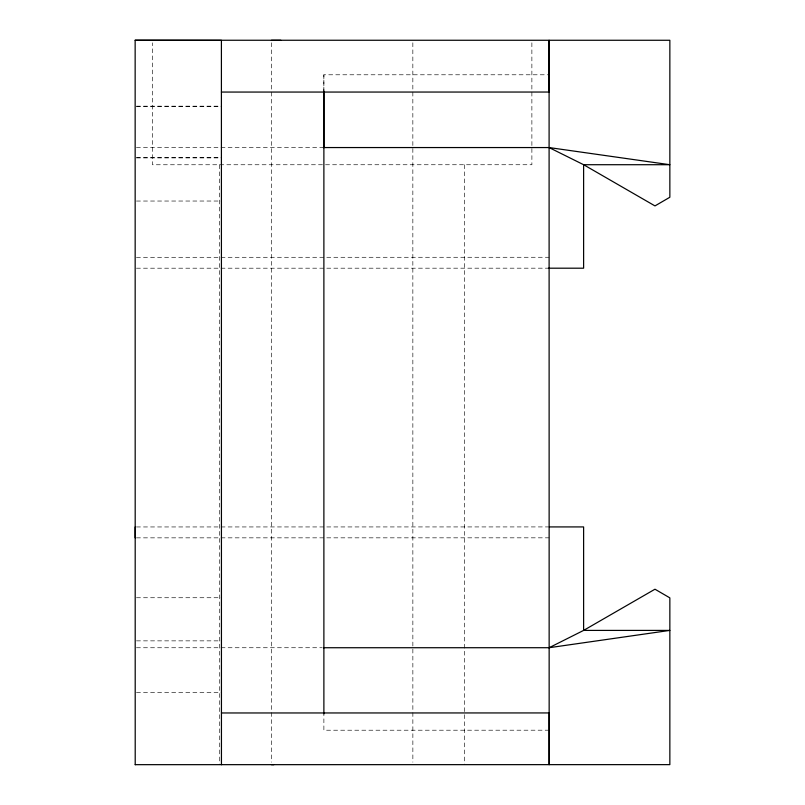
<?xml version="1.0" encoding="UTF-8"?>
<svg xmlns="http://www.w3.org/2000/svg" width="805" height="805" viewBox="0 0 805 805"><rect width="100%" height="100%" fill="white"/><g stroke="black" fill="none" stroke-linecap="round" stroke-linejoin="round"><path stroke-width="0.6" stroke-dasharray="4.03 3.02" d="M323.862 91.096L323.872 74.784L549.08 74.784M136.417 106.169L221.415 106.169M136.417 106.381L221.405 106.381M136.407 147.556L323.862 147.567M136.417 157.71L221.415 157.7M136.427 157.911L221.415 157.911M136.427 201.039L221.415 201.029M136.417 257.298L549.091 257.268M136.417 268.196L547.843 268.176M136.437 526.953L547.863 526.923M136.427 537.851L549.101 537.831M136.448 597.743L221.435 597.733M136.448 640.861L221.435 640.861M136.417 647.753L322.081 647.733M136.448 692.602L221.445 692.602M549.141 730.195L323.882 730.216L323.882 713.965M531.874 42.786L531.884 164.743L152.427 164.763L152.417 42.806M464.616 164.753L464.646 764.7M412.844 42.766L412.864 762.194M323.872 74.784L323.872 92.032M271.406 42.776L271.436 762.204M219.695 164.763L219.725 764.71"/><path stroke-width="1.21" d="M135.18 537.851L135.19 526.953M323.862 147.577L323.862 91.096M221.435 712.968L549.141 712.938L549.161 764.71L549.091 40.28L549.07 92.042L221.415 92.062M323.338 647.733L549.141 647.713L583.615 630.406L654.978 589.21L669.851 597.863L669.851 764.639L135.21 764.669M549.141 647.713L669.851 630.406L583.615 630.406L583.615 526.923L549.121 526.923M135.21 764.75L135.149 40.25L669.851 40.27L669.851 197.255L654.978 205.909L583.615 164.713L549.08 147.556L323.298 147.556M271.406 40.31L280.885 40.31M548.436 268.196L583.615 268.196L583.615 164.713L669.851 164.713L549.08 147.556M271.426 764.669L273.841 764.669M135.149 40.26L221.405 40.331L221.445 764.75M323.882 92.052L323.882 713.965"/></g></svg>
